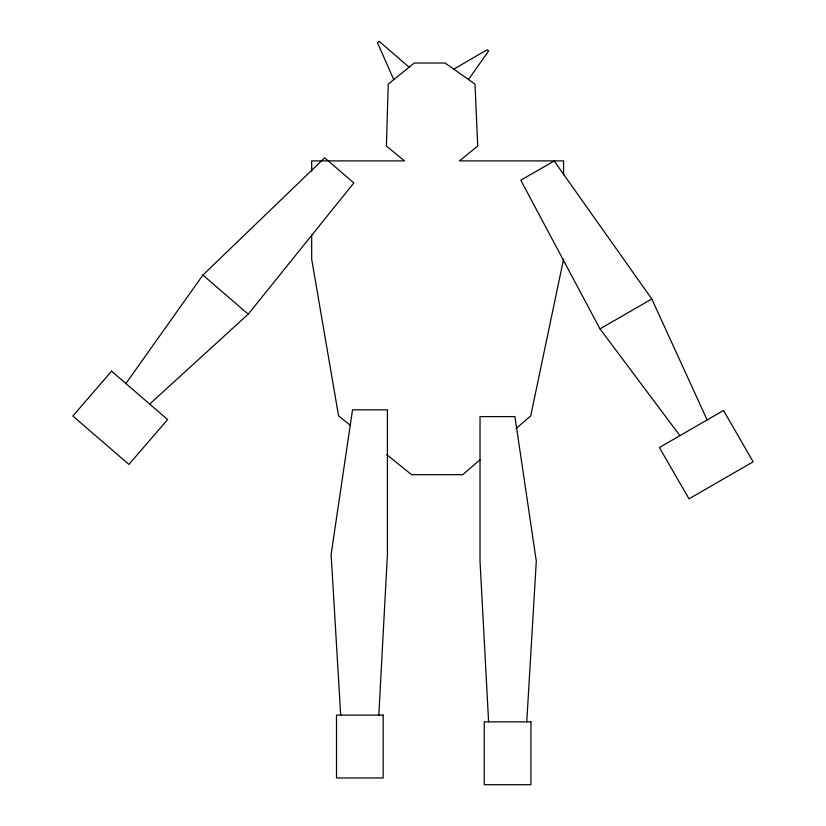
<?xml version="1.0" encoding="UTF-8"?>
<svg xmlns="http://www.w3.org/2000/svg" width="826" height="826" viewBox="0 0 826 826"><rect width="100%" height="100%" fill="white"/><g stroke="black" fill="none" stroke-linecap="round" stroke-linejoin="round"><path stroke-width="1.24" d="M378.824 715.11L387.415 554.391L387.415 409.841L352.516 409.841L331.133 554.391L340.673 715.11M526.761 721.852L536.301 561.143L514.918 416.593L480.02 416.593L480.02 561.143L488.61 721.852M563.569 259.199L530.715 415.87L516.167 428.477M468.487 79.523L488.662 50.902L487.041 49.767L453.815 69.177M125.893 383.532L202.907 275.068L324.68 157.797L353.838 182.969L248.203 314.169L149.682 404.069M480.267 459.566L462.808 474.682L411.585 474.682L386.589 454.548M599.996 328.893L651.807 298.971L554.163 160.967L520.803 180.223L599.996 328.893L679.922 435.663M350.575 425.545L338.577 415.87L311.681 259.199L311.681 234.945M202.907 275.068L248.203 314.169M409.097 67.205L379.144 41.3L377.461 42.663L393.754 79.637M651.807 298.971L707.139 419.949M563.569 174.936L563.569 160.894L459.442 160.894L477.707 146.078L475.022 84.128L445.08 63.024L414.26 63.024L388.22 84.128L386.392 146.078L404.513 160.894L311.681 160.894L311.681 171.106M111.572 371.173L72.853 416.025L128.918 464.429L167.637 419.567L111.572 371.173M723.524 410.491L659.375 447.527L688.998 498.842L753.147 461.806L723.524 410.491M383.192 715.11L336.502 715.11L336.502 777.958L383.192 777.958L383.192 715.11M530.932 721.852L484.253 721.852L484.253 784.7L530.932 784.7L530.932 721.852"/></g></svg>
